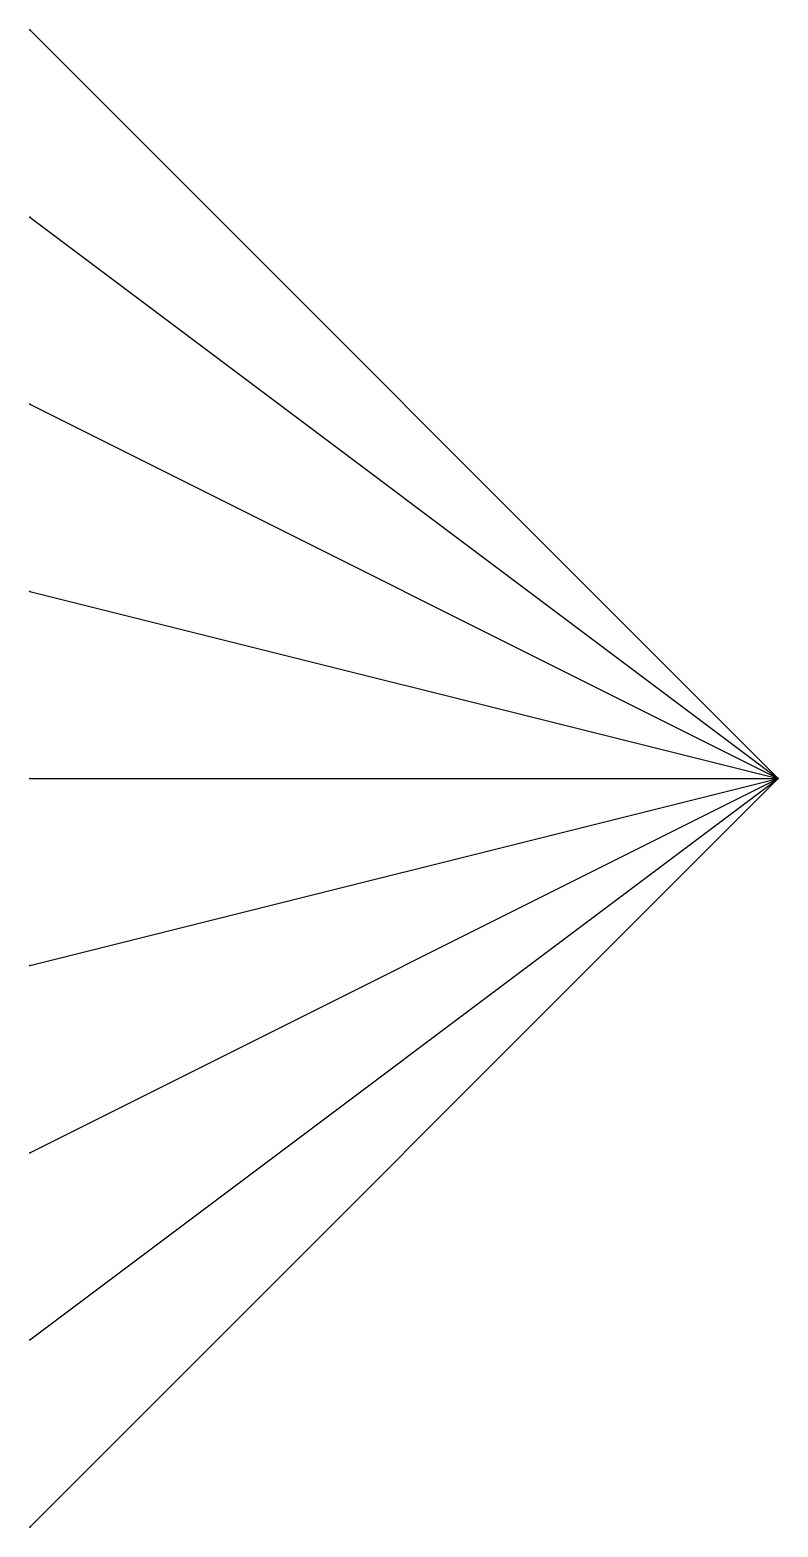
# Model space of a CAD drawing. Header units: metres. Extents: x 0 to 20, y -20 to 20.
import ezdxf

# ---------------------------------------------------------------- set-up
doc = ezdxf.new("R2010")
doc.units = ezdxf.units.M
doc.layers.add('elements_default', color=7, linetype='Continuous', true_color=0x000000)
doc.layers.add('nodes_0.0_0.0_True_True', color=1, linetype='Continuous', lineweight=25, true_color=0xff0000)
doc.layers.add('nodes_1.0_1.0_False_False', color=4, linetype='Continuous', lineweight=25, true_color=0x00ffff)

msp = doc.modelspace()

# ---------------------------------------------------------------- linework, layer by layer
at = {"layer": 'elements_default'}
for p in [(0, 20), (0, 15), (0, 10), (0, 5), (0, -10), (0, 0), (0, -20), (0, -15), (0, -5)]:
    msp.add_line(p, (20, 0), dxfattribs=at)
at = {"layer": 'nodes_0.0_0.0_True_True'}
for p in [(0, 20), (0, 15), (0, 10), (0, 5), (0, 0), (0, -5), (0, -10), (0, -15), (0, -20)]:
    msp.add_point(p, dxfattribs=at)
at = {"layer": 'nodes_1.0_1.0_False_False'}
msp.add_point((20, 0), dxfattribs=at)

doc.saveas('drawing.dxf')
